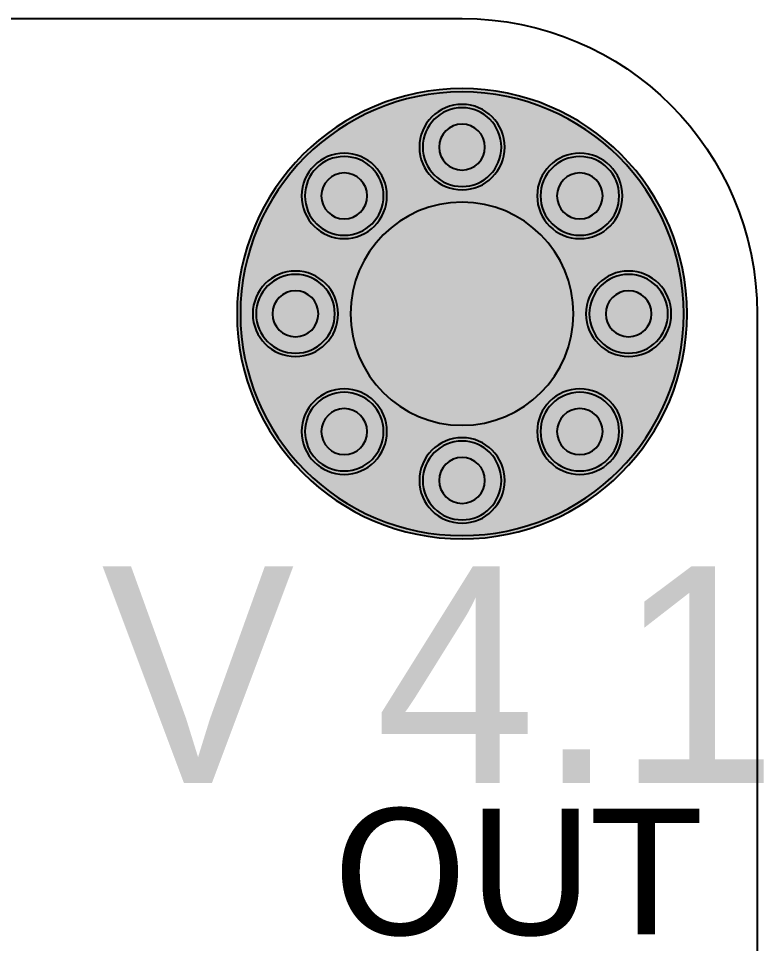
# Model space of a CAD drawing. Header units: millimetres. Extents: x -6.9 to 51.8, y 0 to 52.7.
# Drawn here: x 33.74 to 45.1, y 20.9 to 35 of the extents above; entities that cross this region are included whole.
import ezdxf
from ezdxf.enums import TextEntityAlignment as Align

# ---------------------------------------------------------------- set-up
doc = ezdxf.new("R2010")
doc.units = ezdxf.units.MM
doc.header["$MEASUREMENT"] = 0
for name, color, linetype, true_color in [('Board-Outline-Layer', 6, 'Continuous', 0xff00ff), ('Hole-Layer', 49, 'Continuous', 0x222222), ('Top-Layer', 1, 'Continuous', 0xff0000), ('Top-Paste-Mask-Layer', 8, 'Continuous', 0x808080), ('Top-Silkscreen-Layer', 40, 'Continuous', 0xffcc00), ('Top-Solder-Mask-Layer', 214, 'Continuous', 0x800080)]:
    doc.layers.add(name, color=color, linetype=linetype, true_color=true_color)
doc.styles.add('textstyle2', font='')
doc.styles.add('textstyle4', font='')
doc.styles.get('textstyle2').set_extended_font_data('Verdana')
doc.styles.get('textstyle4').set_extended_font_data('华文行楷')

msp = doc.modelspace()

# ---------------------------------------------------------------- hatches: boundary and pattern name
at = {"layer": 'Hole-Layer'}
h = msp.add_hatch(color=256, dxfattribs=at)
edge = h.paths.add_edge_path()
edge = h.paths.add_edge_path()
edge.add_arc((40.5, 33.04), 0.35, 180, 0)
edge.add_arc((40.5, 33.04), 0.35, 0, 180)
h = msp.add_hatch(color=256, dxfattribs=at)
edge = h.paths.add_edge_path()
edge = h.paths.add_edge_path()
edge.add_arc((38.704, 32.296), 0.35, 180, 0)
edge.add_arc((38.704, 32.296), 0.35, 0, 180)
h = msp.add_hatch(color=256, dxfattribs=at)
edge = h.paths.add_edge_path()
edge = h.paths.add_edge_path()
edge.add_arc((42.296, 32.296), 0.35, 180, 0)
edge.add_arc((42.296, 32.296), 0.35, 0, 180)
h = msp.add_hatch(color=256, dxfattribs=at)
edge = h.paths.add_edge_path()
edge = h.paths.add_edge_path()
edge.add_arc((40.5, 30.5), 1.7, 180, 0)
edge.add_arc((40.5, 30.5), 1.7, 0, 180)
h = msp.add_hatch(color=256, dxfattribs=at)
edge = h.paths.add_edge_path()
edge = h.paths.add_edge_path()
edge.add_arc((37.96, 30.5), 0.35, 180, 0)
edge.add_arc((37.96, 30.5), 0.35, 0, 180)
h = msp.add_hatch(color=256, dxfattribs=at)
edge = h.paths.add_edge_path()
edge = h.paths.add_edge_path()
edge.add_arc((43.04, 30.5), 0.35, 180, 0)
edge.add_arc((43.04, 30.5), 0.35, 0, 180)
h = msp.add_hatch(color=256, dxfattribs=at)
edge = h.paths.add_edge_path()
edge = h.paths.add_edge_path()
edge.add_arc((38.704, 28.704), 0.35, 180, 0)
edge.add_arc((38.704, 28.704), 0.35, 0, 180)
h = msp.add_hatch(color=256, dxfattribs=at)
edge = h.paths.add_edge_path()
edge = h.paths.add_edge_path()
edge.add_arc((42.296, 28.704), 0.35, 180, 0)
edge.add_arc((42.296, 28.704), 0.35, 0, 180)
h = msp.add_hatch(color=256, dxfattribs=at)
edge = h.paths.add_edge_path()
edge = h.paths.add_edge_path()
edge.add_arc((40.5, 27.96), 0.35, 180, 0)
edge.add_arc((40.5, 27.96), 0.35, 0, 180)
at = {"layer": 'Top-Layer'}
h = msp.add_hatch(color=256, dxfattribs=at)
edge = h.paths.add_edge_path()
edge = h.paths.add_edge_path()
edge.add_arc((40.5, 30.5), 3.38, 180, 0)
edge.add_arc((40.5, 30.5), 3.38, 0, 180)
h = msp.add_hatch(color=256, dxfattribs=at)
edge = h.paths.add_edge_path()
edge = h.paths.add_edge_path()
edge.add_arc((40.5, 33.04), 0.6, 180, 0)
edge.add_arc((40.5, 33.04), 0.6, 0, 180)
h = msp.add_hatch(color=256, dxfattribs=at)
edge = h.paths.add_edge_path()
edge = h.paths.add_edge_path()
edge.add_arc((38.704, 32.296), 0.6, 180, 0)
edge.add_arc((38.704, 32.296), 0.6, 0, 180)
h = msp.add_hatch(color=256, dxfattribs=at)
edge = h.paths.add_edge_path()
edge = h.paths.add_edge_path()
edge.add_arc((42.296, 32.296), 0.6, 180, 0)
edge.add_arc((42.296, 32.296), 0.6, 0, 180)
h = msp.add_hatch(color=256, dxfattribs=at)
edge = h.paths.add_edge_path()
edge = h.paths.add_edge_path()
edge.add_arc((37.96, 30.5), 0.6, 180, 0)
edge.add_arc((37.96, 30.5), 0.6, 0, 180)
h = msp.add_hatch(color=256, dxfattribs=at)
edge = h.paths.add_edge_path()
edge = h.paths.add_edge_path()
edge.add_arc((43.04, 30.5), 0.6, 180, 0)
edge.add_arc((43.04, 30.5), 0.6, 0, 180)
h = msp.add_hatch(color=256, dxfattribs=at)
edge = h.paths.add_edge_path()
edge = h.paths.add_edge_path()
edge.add_arc((38.704, 28.704), 0.6, 180, 0)
edge.add_arc((38.704, 28.704), 0.6, 0, 180)
h = msp.add_hatch(color=256, dxfattribs=at)
edge = h.paths.add_edge_path()
edge = h.paths.add_edge_path()
edge.add_arc((42.296, 28.704), 0.6, 180, 0)
edge.add_arc((42.296, 28.704), 0.6, 0, 180)
h = msp.add_hatch(color=256, dxfattribs=at)
edge = h.paths.add_edge_path()
edge = h.paths.add_edge_path()
edge.add_arc((40.5, 27.96), 0.6, 180, 0)
edge.add_arc((40.5, 27.96), 0.6, 0, 180)
at = {"layer": 'Top-Paste-Mask-Layer'}
h = msp.add_hatch(color=256, dxfattribs=at)
edge = h.paths.add_edge_path()
edge = h.paths.add_edge_path()
edge.add_arc((40.5, 30.5), 3.38, 180, 0)
edge.add_arc((40.5, 30.5), 3.38, 0, 180)
h = msp.add_hatch(color=256, dxfattribs=at)
edge = h.paths.add_edge_path()
edge = h.paths.add_edge_path()
edge.add_arc((40.5, 33.04), 0.6, 180, 0)
edge.add_arc((40.5, 33.04), 0.6, 0, 180)
h = msp.add_hatch(color=256, dxfattribs=at)
edge = h.paths.add_edge_path()
edge = h.paths.add_edge_path()
edge.add_arc((38.704, 32.296), 0.6, 180, 0)
edge.add_arc((38.704, 32.296), 0.6, 0, 180)
h = msp.add_hatch(color=256, dxfattribs=at)
edge = h.paths.add_edge_path()
edge = h.paths.add_edge_path()
edge.add_arc((42.296, 32.296), 0.6, 180, 0)
edge.add_arc((42.296, 32.296), 0.6, 0, 180)
h = msp.add_hatch(color=256, dxfattribs=at)
edge = h.paths.add_edge_path()
edge = h.paths.add_edge_path()
edge.add_arc((37.96, 30.5), 0.6, 180, 0)
edge.add_arc((37.96, 30.5), 0.6, 0, 180)
h = msp.add_hatch(color=256, dxfattribs=at)
edge = h.paths.add_edge_path()
edge = h.paths.add_edge_path()
edge.add_arc((43.04, 30.5), 0.6, 180, 0)
edge.add_arc((43.04, 30.5), 0.6, 0, 180)
h = msp.add_hatch(color=256, dxfattribs=at)
edge = h.paths.add_edge_path()
edge = h.paths.add_edge_path()
edge.add_arc((38.704, 28.704), 0.6, 180, 0)
edge.add_arc((38.704, 28.704), 0.6, 0, 180)
h = msp.add_hatch(color=256, dxfattribs=at)
edge = h.paths.add_edge_path()
edge = h.paths.add_edge_path()
edge.add_arc((42.296, 28.704), 0.6, 180, 0)
edge.add_arc((42.296, 28.704), 0.6, 0, 180)
h = msp.add_hatch(color=256, dxfattribs=at)
edge = h.paths.add_edge_path()
edge = h.paths.add_edge_path()
edge.add_arc((40.5, 27.96), 0.6, 180, 0)
edge.add_arc((40.5, 27.96), 0.6, 0, 180)
at = {"layer": 'Top-Solder-Mask-Layer'}
h = msp.add_hatch(color=256, dxfattribs=at)
edge = h.paths.add_edge_path()
edge = h.paths.add_edge_path()
edge.add_arc((40.5, 30.5), 3.431, 180, 0)
edge.add_arc((40.5, 30.5), 3.431, 0, 180)
h = msp.add_hatch(color=256, dxfattribs=at)
edge = h.paths.add_edge_path()
edge = h.paths.add_edge_path()
edge.add_arc((40.5, 33.04), 0.651, 180, 0)
edge.add_arc((40.5, 33.04), 0.651, 0, 180)
h = msp.add_hatch(color=256, dxfattribs=at)
edge = h.paths.add_edge_path()
edge = h.paths.add_edge_path()
edge.add_arc((38.704, 32.296), 0.651, 180, 0)
edge.add_arc((38.704, 32.296), 0.651, 0, 180)
h = msp.add_hatch(color=256, dxfattribs=at)
edge = h.paths.add_edge_path()
edge = h.paths.add_edge_path()
edge.add_arc((42.296, 32.296), 0.651, 180, 0)
edge.add_arc((42.296, 32.296), 0.651, 0, 180)
h = msp.add_hatch(color=256, dxfattribs=at)
edge = h.paths.add_edge_path()
edge = h.paths.add_edge_path()
edge.add_arc((37.96, 30.5), 0.651, 180, 0)
edge.add_arc((37.96, 30.5), 0.651, 0, 180)
h = msp.add_hatch(color=256, dxfattribs=at)
edge = h.paths.add_edge_path()
edge = h.paths.add_edge_path()
edge.add_arc((43.04, 30.5), 0.651, 180, 0)
edge.add_arc((43.04, 30.5), 0.651, 0, 180)
h = msp.add_hatch(color=256, dxfattribs=at)
edge = h.paths.add_edge_path()
edge = h.paths.add_edge_path()
edge.add_arc((38.704, 28.704), 0.651, 180, 0)
edge.add_arc((38.704, 28.704), 0.651, 0, 180)
h = msp.add_hatch(color=256, dxfattribs=at)
edge = h.paths.add_edge_path()
edge = h.paths.add_edge_path()
edge.add_arc((42.296, 28.704), 0.651, 180, 0)
edge.add_arc((42.296, 28.704), 0.651, 0, 180)
h = msp.add_hatch(color=256, dxfattribs=at)
edge = h.paths.add_edge_path()
edge = h.paths.add_edge_path()
edge.add_arc((40.5, 27.96), 0.651, 180, 0)
edge.add_arc((40.5, 27.96), 0.651, 0, 180)

# ---------------------------------------------------------------- linework, layer by layer
at = {"layer": 'Board-Outline-Layer'}
msp.add_lwpolyline([(0, 4.5), (0, 30.5, -0.414), (4.5, 35), (40.5, 35, -0.414), (45, 30.5), (45, 4.5, -0.414), (40.5, 0), (4.5, 0, -0.414)], format="xyb", close=True, dxfattribs=at)
at = {"layer": 'Hole-Layer'}
for points in [[(40.15, 33.04, 1), (40.85, 33.04), (40.85, 33.04, 1), (40.15, 33.04)], [(38.354, 32.296, 1), (39.054, 32.296), (39.054, 32.296, 1), (38.354, 32.296)], [(41.946, 32.296, 1), (42.646, 32.296), (42.646, 32.296, 1), (41.946, 32.296)], [(38.8, 30.5, 1), (42.2, 30.5), (42.2, 30.5, 1), (38.8, 30.5)], [(37.61, 30.5, 1), (38.31, 30.5), (38.31, 30.5, 1), (37.61, 30.5)], [(42.69, 30.5, 1), (43.39, 30.5), (43.39, 30.5, 1), (42.69, 30.5)], [(38.354, 28.704, 1), (39.054, 28.704), (39.054, 28.704, 1), (38.354, 28.704)], [(41.946, 28.704, 1), (42.646, 28.704), (42.646, 28.704, 1), (41.946, 28.704)], [(40.15, 27.96, 1), (40.85, 27.96), (40.85, 27.96, 1), (40.15, 27.96)]]:
    msp.add_lwpolyline(points, format="xyb", dxfattribs=at)
at = {"layer": 'Top-Layer'}
msp.add_lwpolyline([(37.12, 30.5, 1), (43.88, 30.5, 1)], format="xyb", close=True, dxfattribs=at)
for points in [[(39.9, 33.04, 1), (41.1, 33.04), (41.1, 33.04, 1), (39.9, 33.04)], [(38.104, 32.296, 1), (39.304, 32.296), (39.304, 32.296, 1), (38.104, 32.296)], [(41.696, 32.296, 1), (42.896, 32.296), (42.896, 32.296, 1), (41.696, 32.296)], [(37.36, 30.5, 1), (38.56, 30.5), (38.56, 30.5, 1), (37.36, 30.5)], [(42.44, 30.5, 1), (43.64, 30.5), (43.64, 30.5, 1), (42.44, 30.5)], [(38.104, 28.704, 1), (39.304, 28.704), (39.304, 28.704, 1), (38.104, 28.704)], [(41.696, 28.704, 1), (42.896, 28.704), (42.896, 28.704, 1), (41.696, 28.704)], [(39.9, 27.96, 1), (41.1, 27.96), (41.1, 27.96, 1), (39.9, 27.96)]]:
    msp.add_lwpolyline(points, format="xyb", dxfattribs=at)
at = {"layer": 'Top-Paste-Mask-Layer'}
msp.add_lwpolyline([(37.12, 30.5, 1), (43.88, 30.5, 1)], format="xyb", close=True, dxfattribs=at)
for points in [[(39.9, 33.04, 1), (41.1, 33.04), (41.1, 33.04, 1), (39.9, 33.04)], [(38.104, 32.296, 1), (39.304, 32.296), (39.304, 32.296, 1), (38.104, 32.296)], [(41.696, 32.296, 1), (42.896, 32.296), (42.896, 32.296, 1), (41.696, 32.296)], [(37.36, 30.5, 1), (38.56, 30.5), (38.56, 30.5, 1), (37.36, 30.5)], [(42.44, 30.5, 1), (43.64, 30.5), (43.64, 30.5, 1), (42.44, 30.5)], [(38.104, 28.704, 1), (39.304, 28.704), (39.304, 28.704, 1), (38.104, 28.704)], [(41.696, 28.704, 1), (42.896, 28.704), (42.896, 28.704, 1), (41.696, 28.704)], [(39.9, 27.96, 1), (41.1, 27.96), (41.1, 27.96, 1), (39.9, 27.96)]]:
    msp.add_lwpolyline(points, format="xyb", dxfattribs=at)
at = {"layer": 'Top-Solder-Mask-Layer'}
for points in [[(37.069, 30.5, 1), (43.931, 30.5, 1)], [(39.849, 33.04, 1), (41.151, 33.04, 1)], [(38.053, 32.296, 1), (39.355, 32.296, 1)], [(41.645, 32.296, 1), (42.947, 32.296, 1)], [(37.309, 30.5, 1), (38.611, 30.5, 1)], [(42.389, 30.5, 1), (43.691, 30.5, 1)], [(38.053, 28.704, 1), (39.355, 28.704, 1)], [(41.645, 28.704, 1), (42.947, 28.704, 1)], [(39.849, 27.96, 1), (41.151, 27.96, 1)]]:
    msp.add_lwpolyline(points, format="xyb", close=True, dxfattribs=at)

# ---------------------------------------------------------------- texts
at = {"layer": 'Top-Silkscreen-Layer'}
for s, height, style, p in [('V 4.1', 3.3027, 'textstyle4', (35, 25)), ('OUT', 1.9139, 'textstyle2', (38.52, 22))]:
    msp.add_text(s, height=height, dxfattribs=dict(at, style=style)).set_placement(p, align=Align.MIDDLE_LEFT)

doc.saveas('drawing.dxf')
